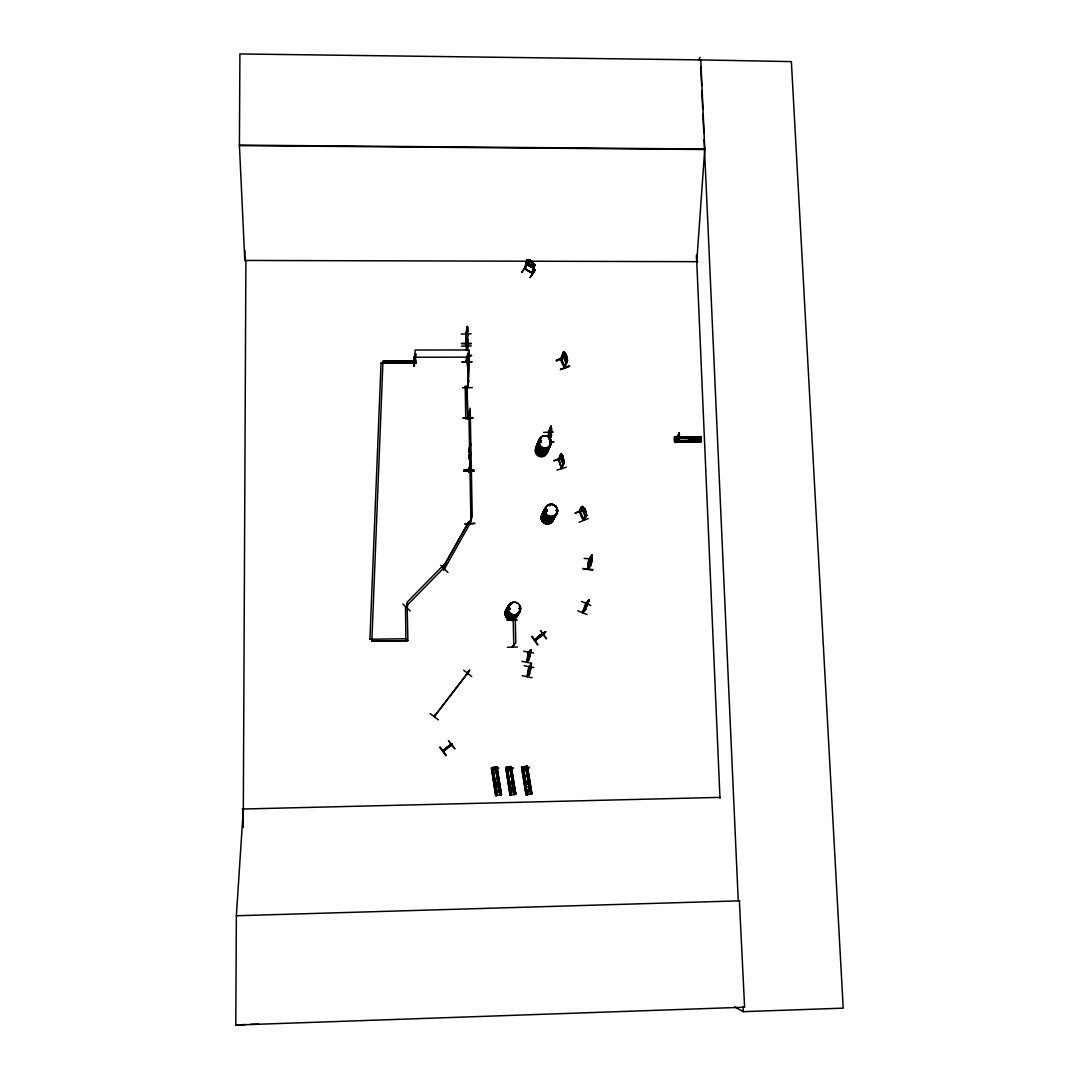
<?xml version="1.0" encoding="UTF-8"?>
<svg xmlns="http://www.w3.org/2000/svg" width="1079" height="1079" viewBox="0 0 1079 1079"><rect width="100%" height="100%" fill="white"/><g stroke="black" fill="none" stroke-linecap="round" stroke-linejoin="round"><path stroke-width="1.5" d="M675.481 438.587C674.995 439.908 676.816 438.357 675.427 439.059M676.546 438.721L676.681 439.315M562.658 464.159C564.506 465.696 557.6 456.012 561.228 453.544M243.234 827.526L245.891 260.457L244.798 260.444L239.417 145.112L239.916 53.95L700.757 59.898L704.762 149.023L696.764 261.671L696.535 256.667M462.5 387.752L472.346 387.658M467.463 330.835L466.249 342.34M739.385 900.722L744.604 1007.206L235.788 1025.05L236.368 915.761L243.328 809.007M244.852 250.395L244.798 260.578L245.891 260.578M467.666 343.082L467.113 350.351L467.935 347.492M466.371 333.816L466.452 337.417C466.02 331.361 466.438 348.908 466.479 338.725L466.681 339.737L466.694 332.278L466.87 341.76M466.843 340.087L466.856 338.28M675.238 438.708L674.847 440.219L675.252 438.128L675.562 439.598M467.517 334.234L467.382 335.69L467.409 334.234M467.382 335.69L467.504 326.721L466.371 337.983M674.604 438.546L674.523 436.887L700.797 436.766L674.523 436.914M674.847 441.999L674.739 440.745L700.972 440.286L701.08 441.554L674.82 442.309C672.891 439.625 675.616 434.365 677.369 437.427M467.72 346.48C467.423 351.889 468.016 335.407 467.382 339.791M700.824 438.061L700.743 436.442M700.784 437.17L674.55 437.615M700.851 437.75L679.541 438.114M466.843 331.954L466.91 329.635M561.471 359.617C558.639 355.989 564.843 370.65 564.843 366.523M591.899 556.737L591.845 558.207L592.358 557.722M415.954 363.272L415.941 361.195L382.964 361.276L371.918 639.294L369.922 639.24L381.049 363.043L415.968 363.057L381.049 363.043M469.082 452.614L469.81 447.448M469.851 456.781L469.203 458.98L469.298 456.795L470.012 457.86L469.298 456.795M469.931 453.827L469.284 455.985L469.931 453.827L470.012 457.86M469.19 449.916L469.257 447.448M469.19 458.184L469.824 456.471L469.203 458.98M469.378 453.827L469.878 456.296M471.294 343.527L461.515 343.473M529.654 672.932L526.984 676.6L528.791 666.755L531.354 664.462L529.236 666.633M551.369 435.619L551.423 434.203M579.517 511.635C592.155 531.124 573.61 512.768 582.862 506.604L583.226 507.427L579.882 512.377M582.485 508.614L580.246 512.188L580.07 511.271M579.531 511.406C582.404 497.675 587.34 516.517 586.153 514.885L583.186 519.255M583.55 519.134L583.874 520.172M414.7 361.573L415.59 361.519L414.714 360.831L414.498 361.519L415.213 350.041L469.068 349.947L467.126 362.625L466.721 361.897M414.525 366.091L414.269 356.569M471.307 343.581L461.502 343.594M414.606 361.519L415.496 361.519L415.874 354.101L414.97 354.114L415.874 354.101M415.941 361.195L382.964 361.276M468.246 356.124L471.536 355.423L468.232 355.584M465.009 523.747L475.016 523.409L465.022 524.205M529.128 671.529L529.047 672.959L529.951 670.693M528.764 656.882L528.683 658.284L530.571 652.444M451.602 745.292L452.249 743.714L450.955 745.791M473.964 470.053C454.232 471.658 468.96 467.45 473.978 471.064L464.051 471.199L464.024 470.12M584.467 609.554C591.67 592.277 583.874 610.282 584.602 609.5M466.829 337.862L466.856 328.704M444.184 750.836C443.86 748.705 454.677 742.15 445.775 748.502M466.317 343.999L466.195 334.746L466.479 344.08M524.583 268.711L526.889 259.688L527.752 259.796L534.914 264.881L532.54 273.688C528.036 270.546 524.596 269.763 524.893 268.064M524.515 268.32L532.797 273.419L532.082 272.974M525.513 268.469C524.259 270.708 529.223 260.673 526.768 259.945M532.486 273.702L532.19 272.636M532.878 273.176L531.853 273.324M679.622 437.818L678.799 433.138M584.171 558.45L589.094 558.706M407.484 607.059L407.471 603.201L406.945 607.275M406.567 607.194L407.471 603.201M406.743 607.504L407.242 602.055L445.775 562.833L443.739 569.914L444.71 566.286M407.161 606.411L407.889 640.683L371.918 641.182L407.902 640.602M535.09 640.13L539.864 635.666L537.72 637.352M537.329 637.446C536.223 641.047 532.513 642.976 539.905 635.329M542.4 634.991L543.223 634.452M535.413 640.4L543.33 634.911M689.225 438.91L689.791 440.097M405.879 638.755L369.922 639.24M405.906 640.724L405.502 607.086L407.484 606.951M529.169 667.55L531.057 664.246L531.057 665.284M530.693 650.57L530.693 649.545L528.251 660.321L528.103 659.377M548.402 432.22L548.564 437.75M674.793 441.675L701.121 441.513L674.82 442.403M549.993 441.662L550.735 441.958L550.034 441.432M545.853 510.569L546.635 509.922M547.255 510.084L547.174 511.244M547.444 510.556L546.743 511.5M555.914 510.475L556.858 510.07M556.926 510.691L555.982 510.448L556.98 510.569M519.012 608.516L519.714 607.963L519.957 608.853M537.935 447.421L537.625 446.14M548.698 446.787L548.658 446.261A6.299 6.137 22.9 0 1 545.327 453.409A6.299 6.137 22.9 0 1 537.477 451.413A6.299 6.137 22.9 0 1 537.976 443.509A6.299 6.137 22.9 0 0 540.242 453.639A6.299 6.137 22.9 0 0 548.766 447.879M510.354 608.623L509.935 609.514M469.284 468.974L469.163 469.945L468.745 468.879M468.893 470.943L471.172 461.151L470.161 408.199L467.868 419.245L468.232 418.059M470.457 466.721C470.404 462.864 469.109 475.569 469.284 471.145L468.866 472.224L468.758 471.24M470.296 522.533L470.309 523.315M470.201 523.45L468.556 522.169L470.323 523.221M590.968 564.101C585.277 576.577 587.934 556.251 592.088 555.119M589.161 560.217L592.331 555.307L591.885 560.77L590.456 563.966L591.171 557.681M592.128 555.86L592.115 554.997L591.359 563.481L591.602 561.363L590.631 562.334L591.71 558.369M592.371 557.6L591.494 561.35M582.957 568.471L592.897 569.577M467.49 335.596L466.222 343.567L465.899 334.288L467.261 326.222L467.612 331.28L467.423 328.11M467.706 338.914L466.29 350.109M588.352 567.824L588.068 569.024L589.39 559.3M494.169 768.868L494.789 767.533M550.438 441.662L553.77 441.81L550.155 442.174M530.517 667.591L530.733 666.026M679.473 439.274L676.668 440.96L676.506 437.764L678.893 433.623M530.544 652.566L530.369 651.311M561.485 468.313L558.288 459.492L561.255 453.652M558.733 459.29L561.444 468.246M461.259 334.112L471.078 333.843M461.448 346.143L471.28 345.86M533.957 667.537L524.057 665.689M533.606 653.024L523.72 651.23M550.438 437.561L550.182 427.972M582.916 568.835L592.776 570.144M466.02 335.137L467.531 327.584M471.847 361.816L462.055 361.964M466.195 334.841L467.504 326.721M467.301 332.44L466.533 340.209M466.937 335.016L466.721 333.977M467.409 334.247L467.612 331.199M467.733 335.272L466.209 342.502M467.746 336.135L466.155 346.696M467.234 346.332L467.504 344.66M467.274 361.141C463.592 363.556 469.432 351.565 467.423 354.357M466.681 362.531L468.704 350.715C470.174 354.114 468.421 392.109 467.274 386.889M467.207 361.951L467.207 361.856M467.436 365.862L467.126 356.326M582.754 612.629L586.248 603.539M465.197 386.444L467.113 386.43L465.197 386.444L465.764 418.665L467.679 418.652L467.086 386.633M468.785 380.509L467.639 387.563M463.066 418.234L472.953 418.126M526.565 661.886L528.427 652.188M527.118 661.966L528.777 652.363L530.989 649.774L528.98 659.498L526.66 662.007M528.17 660.186L529.357 658.729L526.997 662.074M529.695 655.978L529.182 659.647M530.989 649.774L529.964 655.762M529.856 666.35L528.616 674.968L531.057 664.246M529.371 673.377C530.801 673.471 523.895 677.976 529.722 673.444M528.521 674.834L531.003 664.394L530.423 665.055M530.059 670.706L529.546 672.945M531.354 664.462L530.328 670.531L530.652 667.483M522.196 675.683L532.109 677.706M469.81 522.465L471.415 517.974L469.756 523.221M466.641 343.162L466.411 333.937M465.764 418.665L467.8 418.059L467.814 419.218M466.91 674.146L468.704 671.151L466.843 674.227L467.76 673.782M434.648 716.726L435.471 714.258L434.19 716.375M468.205 419.151L469.405 412.07L468.219 419.245M589.957 565.976L591.359 563.454L587.731 568.984M521.831 661.333L531.745 663.234M442.565 568.35L444.278 569.294L470.269 523.099M464.051 471.199L473.978 471.064M444.386 569.226L443.685 569.901L444.993 565.032L443.469 569.388M469.581 449.579L470.835 443.793M469.756 458.575L471.01 452.924M468.691 469.176L468.852 469.756M470.026 463.633L469.176 468.879M470.377 463.633L468.812 469.837M468.866 472.224L471.199 462.459L472.224 516.005L470.269 523.396M526.471 782.032C530.747 781.183 525.675 786.578 526.282 782.248M497.945 783.745L497.257 784.676M512.242 647.13L514.562 644.001L512.242 646.591M511.567 620.317L513.955 617.215L512.093 620.654M447.974 572.436L440.798 565.423M679.419 438.978L679.298 432.746L678.799 434.284M679.743 438.479L679.042 438.843M521.953 272.299L527.145 264.382L521.831 272.205M467.247 386.956L467.22 387.401M529.614 260.97L529.883 259.918L532.621 261.657L532.959 265.92L531.381 265.879L527.698 262.588L528.184 260.632L529.641 261.145L529.91 260.093M585.681 607.032L585.371 608.246L586.828 605.818M529.964 260.012L529.695 261.064L527.752 259.796M524.637 768.221L529.479 767.452L522.708 768.572L525.352 768.059L524.529 767.331L525.176 766.805L524.394 766.94M532.19 262.763L532.621 261.657M588.176 568.93L591.211 565.045M530.207 277.505L535.386 269.629L530.221 277.343M531.826 273.365L533.97 264.894L534.901 265.11M469.716 523.396L469.743 522.546M471.415 517.974L469.797 522.6M529.33 653.82L529.856 651.918M529.695 668.454L530.221 666.566M588.932 600.841L589.107 599.911L586.032 603.282M529.357 658.729L527.321 661.211M589.269 559.974L591.885 556.157M591.171 556.359C587.475 581.81 588.594 559.772 592.196 555.132M588.122 602.878L588.446 601.556M691.342 439.423L690.816 440.138M563.818 357.688L556.44 360.777L563.858 357.527M581.514 601.421L590.726 605.373M561.147 359.024L563.656 351.646M560.986 359.82C567.271 340.816 561.714 364.149 561.12 358.606M565.423 353.251L565.018 354.303L564.236 353.143L563.616 354.775L566.219 360.386L566.772 356.164L565.329 353.292L566.772 356.164M512.255 646.685L515.802 642.801L515.169 615.286L511.608 620.371M565.531 354.06L566.34 355.8M569.564 366.253L560.473 369.504L569.564 366.28M567.352 359.766L564.304 366.739M519.134 608.246L519.336 608.934M566.623 362.517L567.176 358.956L563.71 351.889L563.764 352.82M564.708 367.629L567.662 360.265L566.381 356.974M545.664 510.097L546.729 511.406M545.893 510.165L546.149 511.136L547.093 510.839M508.614 608.192L508.735 609.365L509.908 609.433M509.099 608.138L509.099 609.257L510.03 608.448M539.446 441.554L539.406 442.511M539.662 441.621L540.633 442.525M540.93 442.12L539.945 442.538M541.105 442.498L539.959 441.095M430.211 713.664L438.344 719.855M587.111 614.544L577.818 610.781M466.762 361.951L467.153 362.45M569.388 365.646L560.473 369.504M585.924 603.404L582.296 612.521L586.018 608.61L582.498 611.739M585.695 608.475L585.681 609.446L586.018 608.61M586.706 605.953L587.839 603.094M588.959 600.787L585.479 609.028M588.419 602.419L585.991 606.708L588.514 602.46L588.068 602.999M588.986 601.124L588.999 600.153L586.072 604.267M543.573 432.396L553.433 432.113M528.467 652.229L530.774 649.693M526.822 661.117L529.007 658.662M698.76 60.411L700.015 57.335M700.757 59.898L791.366 61.611L843.212 1008.15L743.215 1011.67L734.637 1006.855M548.213 432.544L551.005 425.976L551.14 426.812M548.779 433.192L551.126 426.475L548.793 432.153M548.685 433.407L551.126 426.475M550.02 434.958L551.666 431.398L551.436 428.188L551.234 428.929M549.899 431.978L551.544 428.188M551.477 430.912C550.088 418.086 552.475 436.442 550.614 435.282L550.951 427.702L551.126 429.064M549.831 438.087L551.423 435.161L549.589 440.421M549.562 439.544L551.423 435.161M549.872 438.964L551.369 435.525M435.471 714.258L434.122 716.672M434.217 716.523L469.77 669.965L467.194 674.362M586.113 607.922L584.467 610.094M558.76 459.074L558.787 460.207L561.296 454.758C560.365 450.064 565.868 467.113 563.386 459.384L562.725 455.689M561.336 453.814L558.706 459.371L561.835 468.475L561.444 467.49L564.155 462.149L561.12 467.598M562.618 455.716L562.388 456.377M562.752 455.81L562.307 456.538L561.673 455.23L561.067 456.511L563.076 462.459L563.67 458.818M557.007 470.134L566.34 467.194M586.814 604.186L587.731 602.325M563.319 464.536L564.115 461.461L564.357 462.797M561.431 468.529L564.317 462.702M561.754 468.421L564.155 462.149M560.729 359.118L563.521 351.579L564.991 354.182M560.851 358.835L565.018 367.386M579.558 511.608L580.07 512.242M466.128 361.074L467.14 361.182M414.484 361.195L415.496 361.519M467.571 673.256L468.704 671.151M587.3 602.446L588.176 601.07L587.394 602.487M444.224 565.356L468.556 522.169M444.197 565.477L468.529 522.303M582.7 612.683L585.681 609.446M471.712 676.52L463.714 670.234M575.147 513.132L584.265 509.221M584.67 508.748L583.361 510.677L584.602 513.483L585.304 512.39L584.063 509.585M584.724 509.396L585.533 511.203M584.643 508.627L585.978 511.648L585.277 514.98L583.065 511.149L583.402 508.074L584.171 509.355M579.153 522.249L588.23 518.54M585.627 516.949L586.639 515.411M526.687 263.977C527.024 266.324 536.425 268.051 532.986 268.105L526.633 264.072L526.053 262.507M524.529 268.617L531.947 272.69M534.051 263.91L532.244 262.683M534.982 264.8L533.97 264.894M530.126 277.478L535.359 269.737M526.795 259.621L527.334 260.7M507.413 647.292L517.529 647.049M235.788 1025.05L245.688 1024.51M510.097 609.284L509.248 608.07M545.596 510.084L547.296 510.07M439.746 747.383L445.843 755.664M540.255 441.284L539.729 442.323M537.922 446.099L537.895 446.895M675.481 438.128L675.144 438.802M435.754 714.473L434.891 715.013M434.904 715.849L468.502 672.271M677.585 441.473L677.545 441.918M589.215 559.367L592.331 555.307M688.712 436.928L689.022 441.648M448.486 740.868L454.947 748.88L448.594 740.814M532.176 636.246L537.881 644.595M691.383 436.887L691.693 441.594M587.839 567.986L591.319 564.142M587.853 568.741L588.81 559.205M546.136 638.835L540.431 630.487L546.581 638.512M700.891 436.658L701.08 441.594L700.891 436.658L674.577 437.17M543.614 633.508L544.733 632.442L535.953 638.714L544.828 631.997L542.224 635.194M446.005 748.327L445.222 749.001L446.409 747.801L443.253 750.377L450.671 745.036M535.926 639.55L534.928 640.292L537.504 637.244L536.02 638.808M444.373 749.811L443.415 750.364L444.804 749.312M444.211 749.838L443.321 750.471L443.793 749.959M443.482 750.458L451.13 744.497M443.577 750.377L444.062 749.797L443.132 750.957M542.993 633.36L539.028 636.543L542.616 633.36M444.831 749.406L443.941 750.323M543.223 632.901L537.855 637.257M543.196 633.076L541.307 635.018M450.429 745.117C456.43 740.369 439.773 753.034 447.043 747.666M445.047 749.689L443.334 751.335L452.29 743.849L451.44 744.443M543.937 633.009L545.556 631.485L544.652 632.496M542.899 634.6L535.117 639.982M542.413 635.477L545.488 631.754L543.25 634.911M447.38 747.288L450.064 745.13L448.581 746.331M528.265 653.186L530.828 650.691L528.319 652.984M448.527 746.209L448.918 746.29M449.66 745.576L448.203 746.601M530.436 652.552L528.993 656.639L529.978 655.668M450.024 745.198L451.615 744.267M449.727 745.67L451.993 744.173L450.955 744.847M450.779 744.807L449.093 746.182M494.169 767.789L494.775 767.493M451.359 744.362L444.602 749.365M452.506 744.146L450.604 745.481M507.359 768.841L506.617 769.165L513.348 768.032L506.59 768.949M402.872 603.997L410.168 610.957M510.745 784.379C515.249 783.408 508.007 780.656 510.772 784.366M496.097 782.734L495.935 784.352M585.56 604.321L589.323 600.288M530.841 665.298L528.71 667.564M530.908 667.321L529.344 671.313L530.234 670.41M559.151 460.059L561.296 454.758M407.727 603.458L406.823 603.876M406.972 605.427L444.899 566.826M528.616 674.968L529.236 674.213M527.415 676.466L529.169 666.93M529.546 674.362L527.334 676.668M536.654 638.485L544.032 632.955M542.238 633.805L538.259 636.853L540.269 635.126M691.086 439.908L689.751 440.151M509.072 767.182L508.614 768.531M445.128 748.988L447.084 747.45L445.627 748.502M508.695 607.963L510.421 608.637M509.086 608.016L508.897 608.974M448.824 746.385L450.496 744.996L449.093 745.94M540.903 442.619L539.379 442.228M447.434 747.464L448.19 746.695M541.928 634.398L544.895 632.092L538.475 636.502L544.14 632.577M447.245 747.356L447.731 746.83M440.205 747.032L446.261 755.34M444.062 749.972L452.29 743.849M443.469 751.281L451.521 745.252M451.696 743.836L450.941 744.537M445.02 749.244L446.288 748.313M531.691 636.597L537.517 644.851M539.891 635.477L542.602 633.535M545.488 631.754L544.935 632.577L545.691 632.051M496.07 782.734L497.473 782.693L497.932 783.745M537.679 637.5L538.799 636.812M540.984 634.857L542.44 633.98M492.037 767.695L492.86 767.574M493.44 767.722L494.951 767.223M496.367 766.967L500.818 794.697M689.643 438.317L690.776 438.236M492.186 770.541L497.122 769.745M556.211 360.292L563.589 357.203L556.44 360.777M566.664 362.625L565.855 362.382M562.645 353.939L565.962 362.436L562.82 355.665M582.862 506.604L582.916 507.562M583.995 508.991L575.161 513.226M580.394 512.107L583.537 520.24L586.828 515.573L586.463 514.75L583.577 519.242M585.978 511.648L584.575 508.789M584.831 516.504C586.747 519.673 580.286 504.298 581.783 509.625M507.777 767.398L509.275 766.899M510.691 766.643L515.856 794.238L511.136 766.562L505.97 767.452L510.043 795.236M506.537 770.217L511.459 769.421M506.928 770.15L506.388 767.371L507.184 767.25M526.512 786.416L523.302 766.872L521.562 767.169L526.093 794.859L531.893 793.861L527.334 766.184L521.926 767.102L526.835 794.737L527.847 794.562L527.024 789.68M522.398 767.007L527.051 794.697L522.6 766.994M523.801 767.034L525.567 766.697M526.39 766.333L527.145 766.198L531.893 793.861M522.573 769.853L527.469 769.057M561.458 457.887L553.837 460.773L561.66 458.224M564.452 462.999L563.831 462.257M561.579 454.313L562.415 456.511M560.244 455.432L560.244 457.064M497.284 784.676L495.908 784.366M494.29 768.801L498.781 768.14L492.118 769.273L494.978 768.693M496.569 768.693C503.933 767.547 486.197 770.919 494.91 768.707M528.319 767.897C512.822 770.339 533.093 767.29 528.292 767.682M524.434 781.938L529.438 781.102M494.411 767.034L494.506 767.209M509.045 767.182L508.33 767.344L509.086 767.223M524.866 784.757L529.937 783.907M508.991 766.899L508.29 767.021L509.086 766.845M494.02 767.668L494.735 767.547L494.061 767.749M524.569 766.387L525.109 766.535M508.465 767.317L508.951 767.25M525.298 787.252L530.302 786.416M508.856 768.653L508.641 768.437M492.267 767.682L496.758 795.412L495.652 795.587L491.633 767.776L497.014 766.872L501.492 794.589L496.07 795.493M495.382 767.129L495.976 767.034M496.246 766.994L497.041 766.859M511.365 766.535L515.519 794.306L514.791 794.427L509.598 766.832L514.197 794.522M523.302 766.872L526.39 786.443M525.716 766.454L530.544 794.09L531.569 793.915L527.361 766.171M525.729 790.071L530.801 789.221M491.282 767.843L495.774 795.574M492.55 767.628L497.095 795.344L496.367 795.466L491.727 767.722L496.111 795.52M495.625 767.088L500.184 794.805M505.619 767.52L510.138 795.223M506.887 767.304L511.365 795.021M509.949 766.764L514.44 794.481M521.629 767.156L526.093 794.859M522.897 766.94L527.415 794.63M494.411 768.99L495.666 768.612M500.44 794.764L501.115 794.657M501.411 794.603L496.785 766.886L501.169 794.643M526.066 791.946L531.097 791.096M510.448 795.169L506.091 767.398L510.691 795.129L515.425 794.319M526.741 794.751L522.02 767.088M494.02 782.653L499.091 781.803M508.371 782.315L513.442 781.466M494.465 785.472L499.55 784.622M508.829 785.134L513.901 784.285M494.87 787.967L499.941 787.117M509.221 787.63L514.305 786.78M495.315 790.786L500.4 789.936M495.612 792.674L500.696 791.824M509.679 790.448L514.75 789.599M509.989 792.337L515.061 791.487M510.38 795.183L511.122 795.061M527.847 794.562L526.916 789.693M530.841 794.036L529.196 784.271M531.178 793.982L526.592 766.306M509.693 609.527L508.789 609.311M236.368 915.761L739.816 900.83M250.544 1024.376L258.636 1024.146M242.168 809.034L720.057 797.381M549.804 429.698L550.546 437.561M676.506 437.764L676.87 440.947M679.514 438.371L699.192 438.155M676.385 440.745L699.34 440.313M674.793 441.028L701.067 440.583M676.412 441.351L681.335 441.378M687.889 441.149L699.381 441.068M676.425 441.77L701.161 441.446M674.834 441.958L701.121 441.513M473.964 470.498L464.037 470.606M469.432 412.947L469.055 412.07M463.066 417.721L472.939 417.613M551.45 436.051L551.072 435.161M550.452 442.484L553.716 441.918M466.249 346.804L466.573 345.833M467.018 350.109L466.937 342.731M468.246 355.706L471.51 355.598M466.168 360.831L467.167 360.818M467.274 329.041L467.194 327.908M466.641 330.592L466.816 337.956M469.756 449.916L469.325 451.481L469.014 448.54L469.716 449.606M469.028 449.282L469.068 451.818M469.446 457.874L469.122 454.893L469.837 455.985M469.136 455.635L469.824 456.471M471.874 361.91L462.028 362.126M466.789 340.33L466.748 335.556M414.822 357.257L467.854 357.136M466.843 334.193L466.951 331.213M244.798 260.444L697.803 261.671M239.417 145.112L704.762 149.023M239.525 145.611L704.533 149.509M589.943 566.097L589.7 565.369M526.741 259.702L527.793 259.85M529.951 650.421L528.076 659.471M561.161 358.7L565.099 367.548L564.883 366.509M690.452 438.195L691.14 438.681M466.573 345.941L466.627 350.109M561.12 453.585L561.687 454.353M586.329 514.211L586.693 515.492M548.712 432.531L548.955 439.247M466.91 334.881L467.072 335.731M467.274 347.91L467.153 343.392M466.425 340.924L466.56 341.773M526.835 767.938L531.124 793.982M526.525 767.992L528.777 780.994M525.986 768.073L528.117 781.102L525.864 768.1M528.643 784.366L529.708 790.88M528.521 784.379L529.614 790.894M507.548 768.868L511.527 793.321M507.71 770.514L511.406 793.335M509.018 782.019L507.17 770.608L508.924 782.032M496.313 768.653L500.723 794.724M496.192 768.68L500.481 794.764M493.224 769.192L495.342 782.235M495.841 785.512L496.906 792.026L495.733 785.525M493.116 769.206L495.207 782.262M492.132 767.668L496.637 795.425M469.729 450.415L469.891 451.481M469.014 448.54L469.163 449.619M469.176 450.415L469.325 451.481M469.122 454.893L469.284 455.985M467.531 339.103L467.342 338.428L467.531 339.184M371.918 639.294L371.931 641.263M467.396 340.128L467.814 343.527M700.837 67.168L701.66 85.646M701.889 90.69L702.726 109.181M702.942 114.212L703.778 132.704M704.074 139.42L738.238 900.763M742.986 1006.626L743.215 1011.67M696.468 255.062L719.99 798.393M550.438 430.683L550.56 433.677M466.587 334.396L466.6 335.083M471.051 517.987L471.078 518.891M468.286 418.153L468.313 419.043M467.76 419.057L467.113 386.43M513.186 618.442L513.806 645.525M468.92 414.525L469.904 466.667M469.945 467.976L470.93 520.698M467.49 357.891L467.976 383.584M555.456 514.211A6.272 6.15 27.8 0 1 550.465 520.334A6.272 6.15 27.8 0 1 543.411 516.436A6.272 6.15 27.8 0 1 545.961 508.951M556.993 511.594A6.42 6.299 27.8 0 1 549.103 517.785A6.339 6.204 27.8 0 1 545.016 508.668M544.976 508.56A6.42 6.299 27.8 0 0 549.103 517.785A6.339 6.204 27.8 0 0 556.858 511.675M548.779 505.565A6.42 6.299 27.8 0 1 550.425 505.336A6.339 6.218 27.8 0 0 548.887 505.511A6.326 6.204 27.8 0 1 550.506 505.296M556.13 514.481A6.393 6.272 27.8 0 1 546.905 518.406A6.393 6.272 27.8 0 1 545.286 508.573A6.312 6.177 27.8 0 0 546.864 518.473A6.312 6.177 27.8 0 0 555.968 514.602A6.393 6.272 27.8 0 1 546.864 518.473A6.393 6.272 27.8 0 1 545.313 508.506M556.09 514.386A6.312 6.191 27.8 0 1 546.986 518.257A6.312 6.191 27.8 0 1 545.421 508.479M553.945 518.271A6.231 6.11 27.8 0 1 544.261 521.656A6.231 6.11 27.8 0 1 544.666 511.459M554.228 516.612A6.326 6.191 27.8 0 1 549.198 522.789A6.326 6.191 27.8 0 1 542.09 518.864A6.326 6.191 27.8 0 1 544.652 511.311M554.228 516.463A6.231 6.11 27.8 0 1 549.265 522.573A6.231 6.11 27.8 0 1 542.238 518.689A6.231 6.11 27.8 0 1 544.774 511.244M554.646 516.989A6.258 6.137 27.8 0 1 545.61 520.833A6.353 6.218 27.8 0 1 544.045 511.014A6.353 6.218 27.8 0 0 545.65 520.766A6.353 6.218 27.8 0 0 554.768 516.935A6.353 6.218 27.8 0 1 545.65 520.766A6.258 6.137 27.8 0 1 544.072 511.149M554.768 516.774A6.258 6.137 27.8 0 1 545.731 520.617A6.258 6.137 27.8 0 1 544.18 510.933M511.406 604.078A6.474 6.42 34.6 0 0 506.887 611.483A6.474 6.42 34.6 0 0 513.928 616.675A6.474 6.42 34.6 0 0 519.673 610.174A6.393 6.339 34.6 0 1 513.982 616.5A6.393 6.339 34.6 0 1 507.022 611.375A6.393 6.339 34.6 0 1 511.486 604.065M519.377 611.874A6.38 6.326 34.6 0 1 512.781 616.662A6.38 6.326 34.6 0 1 506.86 610.97A6.38 6.326 34.6 0 1 511.392 604.227M520.065 610.957A6.501 6.447 34.5 0 1 513.348 615.826A6.501 6.447 34.5 0 1 507.305 610.026A6.501 6.447 34.5 0 1 511.945 603.148M519.296 606.061A6.501 6.447 34.5 0 1 519.984 607.612M519.943 610.984A6.42 6.353 34.5 0 1 513.321 615.785A6.42 6.353 34.5 0 1 507.373 610.08A6.42 6.353 34.5 0 1 511.932 603.296M508.115 606.695A6.366 6.312 34.7 0 0 509.652 616.648A6.353 6.299 34.7 0 0 518.837 612.697A6.339 6.285 34.7 0 1 509.652 616.662A6.353 6.299 34.7 0 1 508.115 606.762A6.339 6.285 34.7 0 0 509.652 616.662A6.366 6.312 34.7 0 0 518.891 612.656A6.339 6.285 34.7 0 1 510.448 616.932A6.339 6.285 34.7 0 1 507.184 608.016M508.007 608.192A6.258 6.204 35 0 0 505.916 616.729A6.258 6.204 35 0 0 514.494 618.874A6.285 6.231 35 0 1 505.862 616.797A6.285 6.231 35 0 1 507.966 608.219M518.621 611.82A6.42 6.366 34.8 0 1 513.483 618.2A6.42 6.366 34.8 0 1 506.253 614.194A6.42 6.366 34.8 0 1 508.897 606.438M517.947 612.751A6.312 6.258 34.9 0 1 510.178 618.941A6.312 6.258 34.9 0 1 506.145 609.797M518.325 613.506A6.339 6.285 34.8 0 1 509.153 617.471A6.339 6.285 34.8 0 1 507.629 607.585M549.373 446.315A6.258 6.083 22.9 0 1 543.843 452.452A6.231 6.069 22.9 0 1 537.032 447.515A6.258 6.083 22.9 0 1 541.375 440.475A6.231 6.069 22.9 0 0 537.032 447.515A6.258 6.083 22.9 0 0 543.843 452.452A6.231 6.069 22.9 0 0 549.319 446.369M549.359 446.288A6.231 6.069 22.9 0 1 543.856 452.398A6.231 6.069 22.9 0 1 537.072 447.434A6.231 6.069 22.9 0 1 541.388 440.461M550.546 444.764A6.299 6.123 23 0 1 540.754 448.122A6.299 6.123 23 0 1 541.172 437.899M549.656 443.456A6.272 6.096 22.9 0 1 545.961 450.833A6.272 6.096 22.9 0 1 538.084 447.718A6.272 6.096 22.9 0 1 540.417 439.8M549.777 443.348A6.353 6.177 23 0 1 546.028 450.82A6.353 6.177 23 0 1 538.043 447.65A6.353 6.177 23 0 1 540.404 439.639M549.804 443.267A6.353 6.191 23 0 1 546.068 450.739A6.353 6.191 23 0 1 538.07 447.569A6.353 6.191 23 0 1 540.444 439.558A6.272 6.096 23 0 0 537.976 446.949A6.272 6.096 23 0 0 545.03 450.847A6.272 6.096 23 0 0 550.02 444.777M550.722 443.348A6.38 6.204 23 0 1 545.637 449.525A6.38 6.204 23 0 1 538.461 445.56A6.38 6.204 23 0 1 541.051 438.007A6.38 6.204 23 0 0 538.488 445.479A6.38 6.204 23 0 0 545.677 449.444A6.38 6.204 23 0 0 550.762 443.267M550.6 443.442A6.299 6.123 23 0 1 542.09 449.188A6.299 6.123 23 0 1 539.797 439.166M547.444 450.779A6.177 6.015 22.9 0 1 542.508 456.768A6.177 6.015 22.9 0 1 535.562 452.937A6.177 6.015 22.9 0 1 538.07 445.614M547.97 449.538A6.191 6.029 22.9 0 1 535.885 451.184M535.804 448.055A6.191 6.029 22.9 0 1 537.329 445.33M537.342 445.101A6.272 6.11 22.9 0 0 539.635 455.095A6.272 6.11 22.9 0 0 548.119 449.363A6.191 6.029 22.9 0 1 539.702 454.933A6.191 6.029 22.9 0 1 537.436 445.061M548.469 449.552A6.218 6.056 22.9 0 1 539.5 453.301A6.218 6.056 22.9 0 1 537.962 443.752M548.591 449.282A6.218 6.056 22.9 0 1 539.608 453.045A6.218 6.056 22.9 0 1 538.07 443.482M414.403 356.434L414.039 366.132L414.403 356.434M529.56 261.496L529.061 263.451L531.596 265.056L532.095 263.114L529.56 261.496M530.315 260.565L531.866 261.954L530.315 260.565M564.91 354.6L564.29 356.232L565.544 358.929L566.165 357.311L564.91 354.6M562.199 456.768L561.579 458.049L562.55 460.922L563.171 459.654L562.199 456.768M562.766 456.484L563.278 458.562L562.766 456.484M516.895 620.101L506.806 620.074L516.854 620.169M693.797 436.779L693.999 441.635L693.797 436.779M696.468 436.725L696.656 441.594L696.468 436.725M698.234 436.698L698.437 441.554L698.234 436.698M444.588 749.581L443.752 750.296L444.521 749.635M510.07 788.533L509.544 785.283L509.976 788.56M499.577 793.24L495.908 770.393L499.483 793.254M545.839 513.644A6.38 6.245 27.8 0 0 556.818 513.537A6.339 6.204 27.8 0 0 551.086 504.176A6.339 6.204 27.8 0 0 545.893 513.577A6.339 6.204 27.8 0 0 556.818 513.469A6.38 6.245 27.8 0 0 551.059 504.176A6.38 6.245 27.8 0 0 545.839 513.644A6.339 6.204 27.8 0 0 556.751 513.577A6.353 6.218 27.8 0 0 551.032 504.271A6.353 6.218 27.8 0 0 545.826 513.698A6.353 6.218 27.8 0 0 556.764 513.591A6.339 6.204 27.8 0 0 551.032 504.284A6.339 6.204 27.8 0 0 545.826 513.698M549.211 517.556A6.326 6.204 27.8 0 0 556.98 511.459A6.339 6.218 27.8 0 1 549.211 517.569A6.339 6.218 27.8 0 1 545.124 508.452A6.326 6.204 27.8 0 0 549.211 517.556M545.138 523.463A6.218 6.096 27.8 0 0 553.554 517.704A6.218 6.096 27.8 0 1 545.893 523.747A6.218 6.096 27.8 0 1 541.901 514.804A6.177 6.056 27.8 0 0 545.907 523.72A6.177 6.056 27.8 0 0 553.5 517.745A6.191 6.069 27.8 0 1 545.165 523.396A6.191 6.069 27.8 0 1 542.912 513.483A6.218 6.096 27.8 0 0 545.138 523.463M508.115 610.269A6.447 6.38 34.4 0 0 518.932 612.966A6.447 6.38 34.4 0 0 515.789 602.298A6.447 6.38 34.4 0 0 508.115 610.269A6.42 6.353 34.5 0 0 518.864 613.034A6.42 6.353 34.5 0 0 515.735 602.406A6.42 6.353 34.5 0 0 508.088 610.336M515.762 617.862A6.258 6.204 35 0 0 517.488 613.438A6.285 6.231 35 0 1 515.749 617.93M507.359 615.745A6.339 6.285 34.8 0 0 516.854 616.217A6.326 6.272 34.8 0 1 507.359 615.731A6.339 6.285 34.8 0 1 509.005 606.411A6.326 6.272 34.8 0 0 507.359 615.731M517.826 614.895A6.339 6.285 34.8 0 0 518.594 611.726A6.326 6.272 34.8 0 1 517.812 614.882M509.382 618.712A6.393 6.339 34.9 0 0 518.068 612.71A6.312 6.258 34.9 0 1 509.477 618.537A6.312 6.258 34.9 0 1 507.197 608.327A6.393 6.339 34.9 0 0 509.382 618.712M539.635 444.993A6.326 6.164 23 0 0 550.546 444.912A6.326 6.164 23 0 0 544.841 435.673A6.326 6.164 23 0 0 539.635 444.993M539.608 445.114A6.299 6.137 23 0 0 550.479 445.034A6.299 6.137 23 0 0 544.787 435.835A6.299 6.137 23 0 0 539.608 445.114"/></g></svg>
